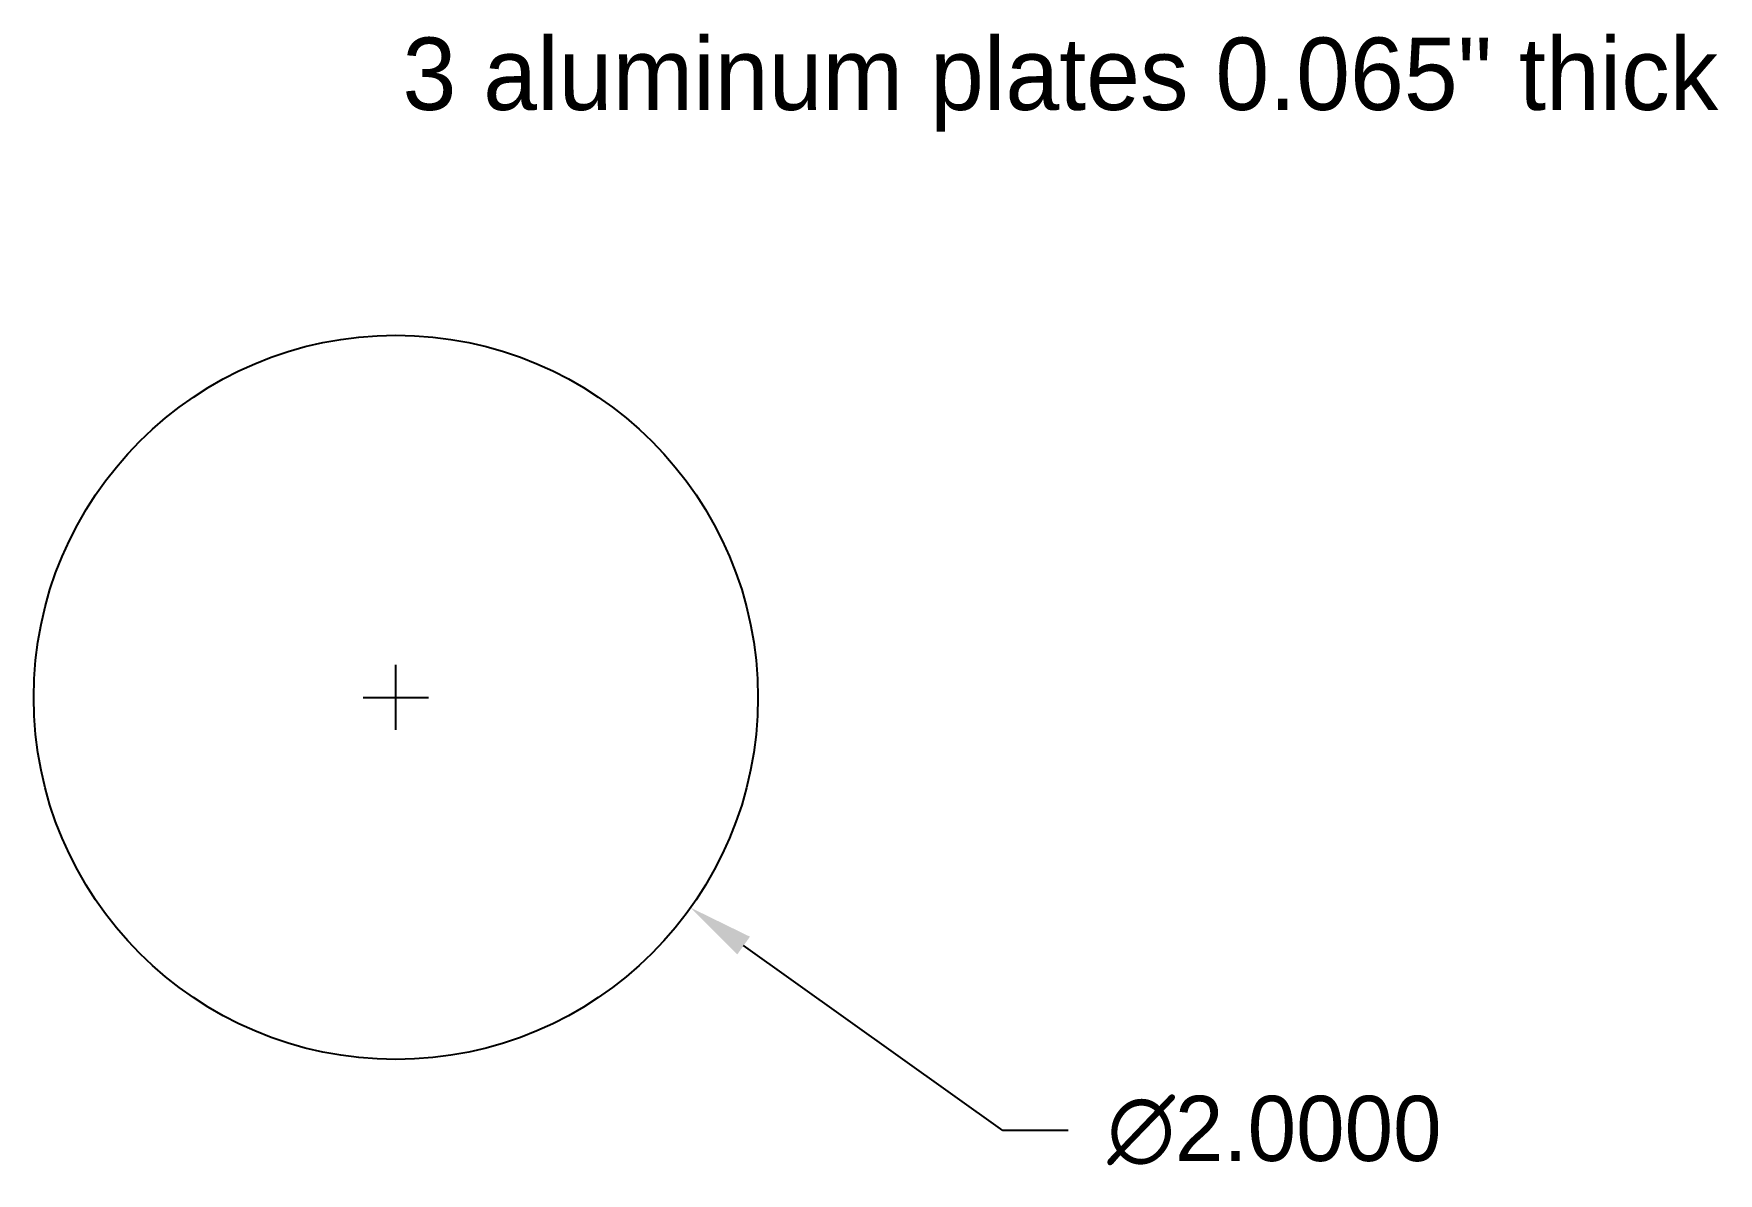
# Model space of a CAD drawing. Header units: inches. Extents: x 7.08 to 11.73, y 2.98 to 6.13.
import ezdxf

# ---------------------------------------------------------------- set-up
doc = ezdxf.new("R2010")
doc.units = ezdxf.units.IN
doc.header["$MEASUREMENT"] = 0
doc.dimstyles.get("Standard").update_dxf_attribs({"dimtxt": 0.18, "dimasz": 0.18, "dimexe": 0.18, "dimexo": 0.0625, "dimgap": 0.09, "dimtad": 0, "dimtih": 1, "dimtoh": 1, "dimdec": 4, "dimzin": 0, "dimdsep": 46, "dimtxsty": 'Standard', "dimcen": 0.09, "dimadec": 0, "dimazin": 0, "dimtfac": 1, "dimtdec": 4, "dimtofl": 0, "dimtmove": 0, "dimatfit": 3, "dimfxl": 0, "dimtolj": 1, "dimtzin": 0, "dimarcsym": 0})

# ---------------------------------------------------------------- blocks, each defined once
blk = doc.blocks.new('*D1')
at = {"color": 0, "lineweight": -2}
for p, q in [((8.0778, 4.2075), (8.0778, 4.3875)), ((7.9878, 4.2975), (8.1678, 4.2975)), ((9.7541, 3.1012), (9.0383, 3.6121)), ((9.9341, 3.1012), (9.7541, 3.1012))]:
    blk.add_line(p, q, dxfattribs=at)
at = {"color": 0}
blk.add_solid([(9.0557, 3.6365), (9.0208, 3.5877), (8.8917, 3.7167)], dxfattribs=at)
at = {"layer": 'Defpoints', "color": 0}
for p in [(7.2638, 4.8784), (8.8917, 3.7167)]:
    blk.add_point(p, dxfattribs=at)
at = {"color": 0, "insert": (10.5041, 3.1012), "char_height": 0.18, "attachment_point": 5}
blk.add_mtext('\\A1;∅2.0000', dxfattribs=at)

msp = doc.modelspace()

# ---------------------------------------------------------------- linework, layer by layer
msp.add_circle((8.07776, 4.29755), 1)

# ---------------------------------------------------------------- texts
at = {"insert": (8.09618, 6.11963), "char_height": 0.2, "width": 4.808, "attachment_point": 1}
msp.add_mtext('3 aluminum plates 0.065" thick', dxfattribs=at)

# ---------------------------------------------------------------- dimensions: what is measured, and where the dimension line sits
dim = msp.add_diameter_dim_2p(p1=(7.26378, 4.87844), p2=(8.89174, 3.71665), dimstyle='Standard')
dim.commit()
dim.dimension.update_dxf_attribs({"geometry": '*D1', "text_midpoint": (10.50411, 3.10123), "dimtype": 163})

doc.saveas('drawing.dxf')
